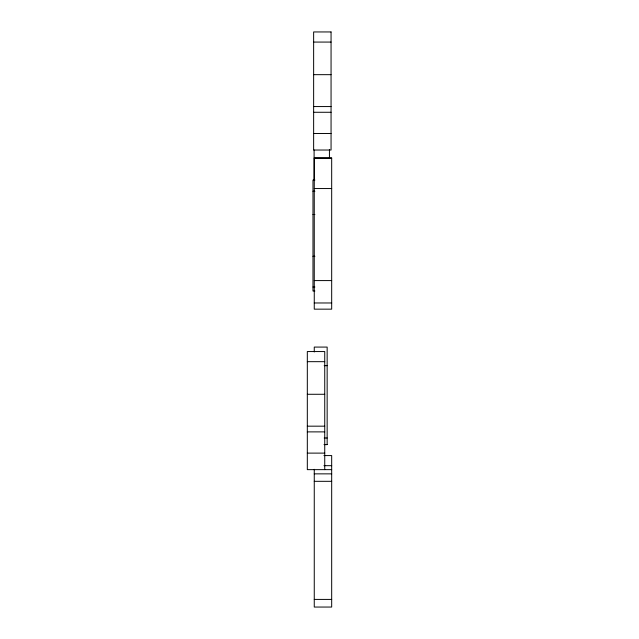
<?xml version="1.0" encoding="UTF-8"?>
<svg xmlns="http://www.w3.org/2000/svg" width="639" height="639" viewBox="0 0 639 639"><rect width="100%" height="100%" fill="white"/><g stroke="black" fill="none" stroke-linecap="round" stroke-linejoin="round"><path stroke-width="0.96" d="M313.637 42.07L331.058 42.07M313.637 74.667L331.058 74.667M313.637 106.561L331.058 106.561M313.637 112.272L331.058 112.272M313.637 133.511L331.058 133.511M314.26 158.017L331.681 158.017L331.681 309.156L314.26 309.156L314.26 158.017L331.681 158.081M314.899 180.07L312.982 180.07L312.982 291.009L314.899 291.009M314.26 188.545L331.681 188.545M312.982 191.245L314.899 191.245M312.982 214.512L314.899 214.512M312.982 256.295L314.899 256.295M314.26 280.585L331.681 280.585M312.982 287.023L314.899 287.023M314.26 302.974L331.681 302.974M307.319 361.674L324.74 361.674M324.181 365.66L327.152 365.66M307.319 394.279L324.74 394.279M307.319 426.173L324.74 426.173M307.319 431.884L324.74 431.884M324.181 438.003L327.152 438.003M324.181 444.488L327.152 444.488M324.181 444.624L327.152 444.624L327.152 347.081L314.26 347.081L314.26 351.969M307.319 453.115L324.74 453.115M323.941 455.575L331.681 455.575L331.681 607.05L314.26 607.05L314.26 469.33M323.941 465.679L331.681 465.679M331.681 469.641L307.319 469.641L307.319 351.554L324.74 351.554L324.74 469.641M314.26 473.858L331.681 473.858M314.26 481.319L331.681 481.319M314.26 599.414L331.681 599.414M329.436 149.734L329.436 158.472M314.1 150.005L314.1 179.878M331.058 31.95L313.637 31.95L313.637 150.029L331.058 150.029L331.058 31.95"/></g></svg>
